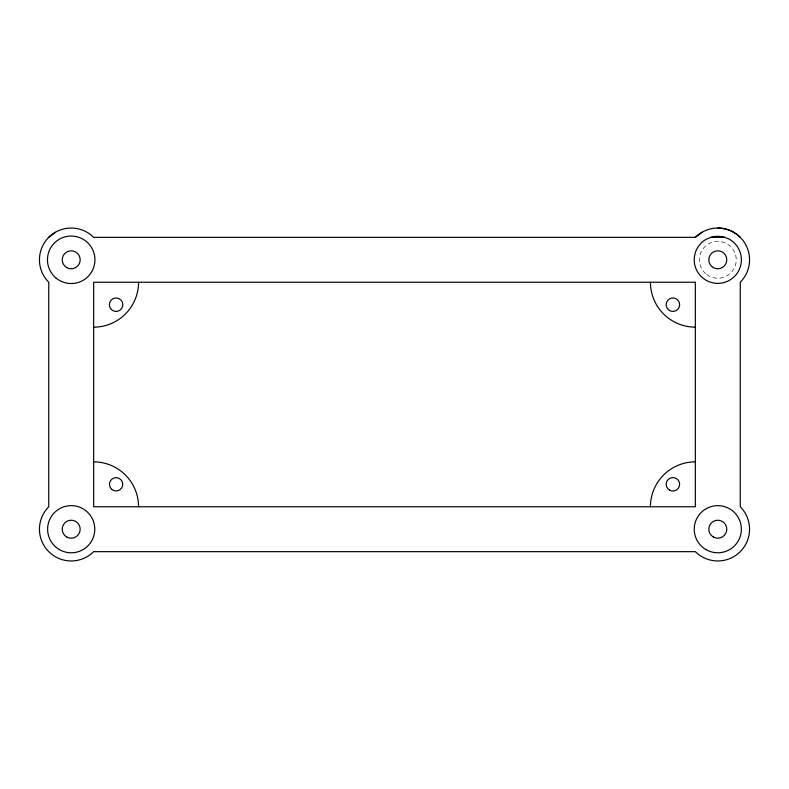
<?xml version="1.0" encoding="UTF-8"?>
<svg xmlns="http://www.w3.org/2000/svg" width="789" height="789" viewBox="0 0 789 789"><rect width="100%" height="100%" fill="white"/><g stroke="black" fill="none" stroke-linecap="round" stroke-linejoin="round"><path stroke-width="0.59" stroke-dasharray="3.94 2.96" d="M706.757 274.542A18.433 18.433 0 0 0 736.098 261.987A18.433 18.433 0 0 0 710.544 242.844A18.433 18.433 0 0 0 706.757 274.542"/><path stroke-width="1.18" d="M717.803 228.041A31.738 31.718 7.1 0 1 740.25 237.341A31.747 31.747 0 0 1 740.25 282.245L740.25 506.755A31.747 31.747 0 0 1 740.25 551.659A31.747 31.747 0 0 1 695.346 551.659L93.654 551.659A31.747 31.747 0 0 1 48.75 551.659A31.747 31.747 0 0 1 48.75 506.755L48.75 282.245A31.747 31.747 0 0 1 48.75 237.341L55.329 232.291M48.75 237.341A31.747 31.747 0 0 1 93.654 237.341L695.346 237.341L701.924 232.291M710.928 237.341C717.102 235.369 723.898 236.365 729.588 239.373A23.571 23.571 0 0 1 735.861 274.947A23.571 23.571 0 0 1 699.744 274.947A23.571 23.571 0 0 1 706.017 239.373L710.928 237.331L724.667 237.341M695.346 237.341A31.747 31.747 0 0 1 740.25 237.341M650.442 506.755A44.904 44.904 0 0 1 695.346 461.851M93.654 461.851A44.904 44.904 0 0 1 138.558 506.755M695.346 327.149A44.904 44.904 0 0 1 650.442 282.245M138.558 282.245A44.904 44.904 0 0 1 93.654 327.149M695.346 282.245L93.654 282.245L93.654 506.755L695.346 506.755L695.346 282.245M669.526 310.531A6.736 6.736 0 0 0 679.635 304.692A6.736 6.736 0 0 0 669.526 298.863A6.736 6.736 0 0 0 669.526 310.531M669.526 490.137A6.736 6.736 0 0 0 679.635 484.308A6.736 6.736 0 0 0 669.526 478.469A6.736 6.736 0 0 0 669.526 490.137M713.305 536.984A8.985 8.985 0 0 0 726.777 529.212A8.985 8.985 0 0 0 713.305 521.43A8.985 8.985 0 0 0 713.305 536.984M66.71 267.57A8.985 8.985 0 0 0 80.182 259.788A8.985 8.985 0 0 0 66.71 252.016A8.985 8.985 0 0 0 66.71 267.57M111.338 309.456A6.736 6.736 0 0 0 122.611 306.438A6.736 6.736 0 0 0 114.356 298.193A6.736 6.736 0 0 0 111.338 309.456M111.841 489.446A6.677 6.677 0 0 0 122.689 485.422A6.677 6.677 0 0 0 113.784 478.045A6.677 6.677 0 0 0 111.841 489.446M66.71 536.984A8.985 8.985 0 0 0 80.182 529.212A8.985 8.985 0 0 0 66.71 521.43A8.985 8.985 0 0 0 66.71 536.984M713.305 267.57A8.985 8.985 0 0 0 726.777 259.788A8.985 8.985 0 0 0 713.305 252.016A8.985 8.985 0 0 0 713.305 267.57M56.029 278.053A23.739 23.739 0 0 0 94.601 263.812A23.739 23.739 0 0 0 62.982 237.519A23.739 23.739 0 0 0 56.029 278.053M59.412 549.627A23.571 23.571 0 0 0 94.779 529.212A23.571 23.571 0 0 0 59.412 508.797A23.571 23.571 0 0 0 59.412 549.627M706.017 549.627A23.571 23.571 0 0 0 741.374 529.212A23.571 23.571 0 0 0 706.017 508.797A23.571 23.571 0 0 0 706.017 549.627"/></g></svg>
